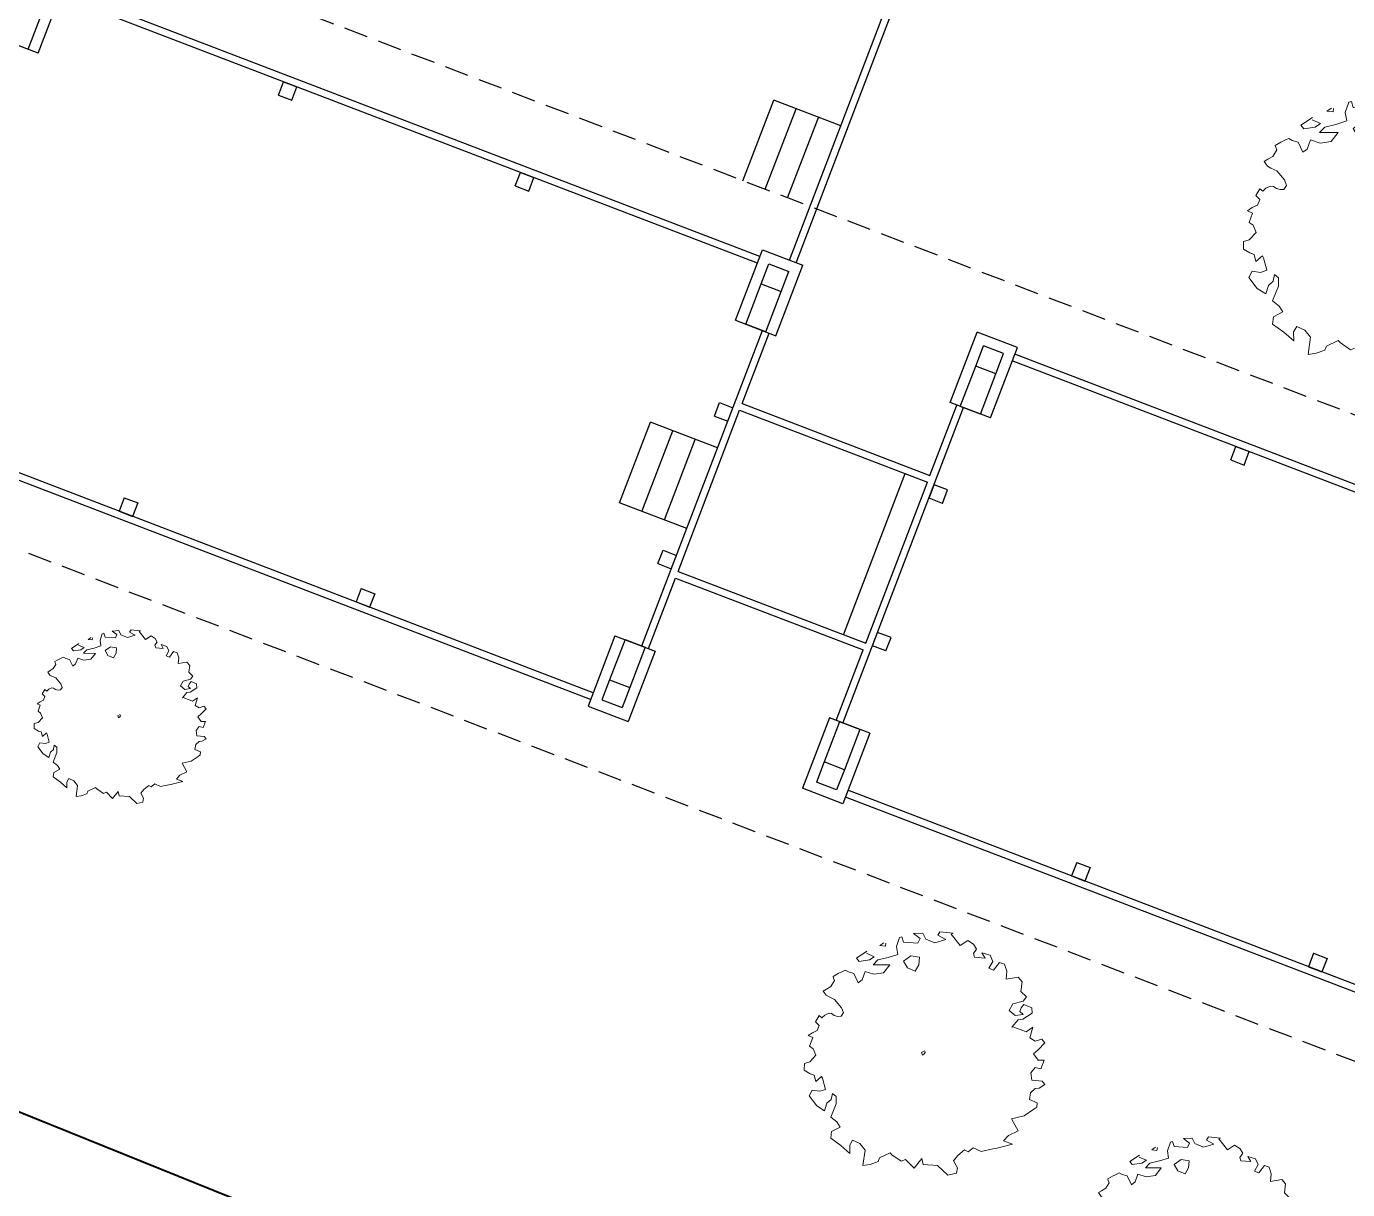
# Model space of a CAD drawing. Extents: x 2080 to 102399, y 2071 to 93424.
# Drawn here: x 76903 to 77455, y 80172 to 80658 of the extents above; entities that cross this region are included whole.
import ezdxf

# ---------------------------------------------------------------- set-up
doc = ezdxf.new("R2010")
doc.units = 0
doc.header["$LTSCALE"] = 20
doc.header["$MEASUREMENT"] = 0
doc.linetypes.add('DASHED', pattern=[0.75, 0.5, -0.25])
for name, color, linetype, lineweight in [('fence', 13, 'FENCELINE2', 40), ('Mango tree', 96, 'Continuous', 5), ('sappotta', 114, 'Continuous', 5)]:
    doc.layers.add(name, color=color, linetype=linetype, lineweight=lineweight)
doc.layers.add('wall', color=13, linetype='Continuous')
doc.linetypes.add('FENCELINE2', pattern='A,0.25,-0.1,[132,ltypeshp.shx,S=0.1,R=0,X=-0.1,Y=0],-0.1,1', length=1.45)

# ---------------------------------------------------------------- blocks, each defined once
blk = doc.blocks.new('NEEM')
at = {"layer": 'sappotta', "linetype": 'Continuous'}
for p, q in [((0.003, 1.132), (-0.083, 1.127)), ((-0.083, 1.127), (-0.023, 1.083)), ((0.03, 1.077), (0.003, 1.132)), ((0.162, 1.144), (0.142, 1.112)), ((0.142, 1.112), (0.216, 1.072)), ((0.283, 1.13), (0.162, 1.144)), ((0.267, 1.123), (0.283, 1.13)), ((0.351, 1.016), (0.267, 1.123)), ((-0.359, 1.043), (-0.396, 1.016)), ((-0.396, 1.016), (-0.345, 1.011)), ((-0.345, 1.011), (-0.34, 1.039)), ((-0.213, 1.092), (-0.242, 1.007)), ((-0.242, 1.007), (-0.23, 0.935)), ((-0.191, 1.099), (-0.213, 1.092)), ((-0.177, 1.048), (-0.191, 1.099)), ((-0.043, 1.039), (-0.177, 1.048)), ((-0.023, 1.083), (-0.043, 1.039)), ((0.114, 1.043), (0.03, 1.077)), ((0.216, 1.072), (0.114, 1.043)), ((0.421, 1.063), (0.351, 1.016)), ((0.473, 1.03), (0.421, 1.063)), ((0.501, 0.982), (0.473, 1.03)), ((-0.517, 0.963), (-0.614, 0.901)), ((-0.614, 0.901), (-0.589, 0.87)), ((-0.521, 0.945), (-0.521, 0.945)), ((-0.449, 0.913), (-0.521, 0.945)), ((-0.494, 0.884), (-0.449, 0.913)), ((-0.32, 0.906), (-0.415, 0.884)), ((-0.23, 0.935), (-0.32, 0.906)), ((-0.108, 0.922), (-0.177, 0.872)), ((-0.027, 0.908), (-0.108, 0.922)), ((-0.034, 0.839), (-0.027, 0.908)), ((0.472, 0.942), (0.501, 0.982)), ((0.483, 0.908), (0.472, 0.942)), ((0.581, 0.9), (0.483, 0.908)), ((0.551, 0.95), (0.581, 0.9)), ((0.627, 0.928), (0.551, 0.95)), ((0.654, 0.87), (0.627, 0.928)), ((-0.717, 0.789), (-0.749, 0.774)), ((-0.689, 0.772), (-0.717, 0.789)), ((-0.589, 0.87), (-0.494, 0.884)), ((-0.415, 0.884), (-0.459, 0.839)), ((-0.459, 0.839), (-0.303, 0.837)), ((-0.303, 0.837), (-0.361, 0.762)), ((-0.177, 0.872), (-0.139, 0.809)), ((-0.139, 0.809), (-0.067, 0.78)), ((-0.067, 0.78), (-0.034, 0.839)), ((0.616, 0.806), (0.654, 0.87)), ((0.66, 0.788), (0.616, 0.806)), ((0.715, 0.86), (0.66, 0.788)), ((0.762, 0.844), (0.715, 0.86)), ((0.783, 0.779), (0.762, 0.844)), ((0.776, 0.704), (0.783, 0.779)), ((-0.818, 0.692), (-0.85, 0.638)), ((-0.783, 0.757), (-0.83, 0.729)), ((-0.83, 0.729), (-0.826, 0.714)), ((-0.826, 0.714), (-0.818, 0.692)), ((-0.749, 0.774), (-0.783, 0.757)), ((-0.638, 0.758), (-0.689, 0.772)), ((-0.598, 0.672), (-0.638, 0.758)), ((-0.562, 0.699), (-0.598, 0.672)), ((-0.533, 0.776), (-0.562, 0.699)), ((-0.452, 0.75), (-0.533, 0.776)), ((-0.361, 0.762), (-0.452, 0.75)), ((0.888, 0.723), (0.776, 0.704)), ((0.924, 0.679), (0.888, 0.723)), ((0.913, 0.591), (0.924, 0.679)), ((-0.892, 0.613), (-0.923, 0.594)), ((-0.923, 0.594), (-0.895, 0.555)), ((-0.85, 0.638), (-0.892, 0.613)), ((0.964, 0.541), (0.913, 0.591)), ((-0.895, 0.555), (-0.868, 0.54)), ((-0.868, 0.54), (-0.818, 0.517)), ((-0.818, 0.517), (-0.752, 0.44)), ((0.804, 0.415), (0.84, 0.475)), ((0.84, 0.475), (0.934, 0.5)), ((0.942, 0.471), (0.917, 0.437)), ((0.934, 0.5), (0.964, 0.541)), ((1.014, 0.439), (0.942, 0.471)), ((-0.96, 0.366), (-0.994, 0.31)), ((-0.935, 0.345), (-0.96, 0.366)), ((-0.908, 0.372), (-0.935, 0.345)), ((-0.87, 0.389), (-0.908, 0.372)), ((-0.846, 0.386), (-0.87, 0.389)), ((-0.821, 0.367), (-0.846, 0.386)), ((-0.788, 0.359), (-0.821, 0.367)), ((-0.757, 0.361), (-0.788, 0.359)), ((-0.735, 0.394), (-0.757, 0.361)), ((-0.752, 0.44), (-0.735, 0.394)), ((0.86, 0.367), (0.804, 0.415)), ((0.933, 0.378), (0.86, 0.367)), ((0.917, 0.437), (0.904, 0.404)), ((0.904, 0.404), (0.933, 0.378)), ((0.93, 0.332), (1.018, 0.389)), ((1.018, 0.389), (1.014, 0.439)), ((-0.978, 0.229), (-1.023, 0.208)), ((-0.994, 0.31), (-0.961, 0.275)), ((-0.961, 0.275), (-0.978, 0.229)), ((0.829, 0.259), (0.888, 0.326)), ((0.838, 0.262), (0.829, 0.259)), ((0.931, 0.228), (0.838, 0.262)), ((0.888, 0.326), (0.93, 0.332)), ((0.962, 0.217), (0.931, 0.228)), ((1.025, 0.259), (0.962, 0.217)), ((0.996, 0.16), (1.025, 0.259)), ((-1.023, 0.208), (-1.062, 0.182)), ((-1.062, 0.182), (-1.02, 0.162)), ((-1.02, 0.162), (-1.049, 0.084)), ((1.046, 0.129), (0.996, 0.16)), ((1.109, 0.149), (1.046, 0.129)), ((1.074, 0.049), (1.137, 0.114)), ((1.137, 0.114), (1.109, 0.149)), ((-1.049, 0.084), (-1.017, 0.059)), ((-1.017, 0.059), (-0.991, -0.002)), ((0.02, 0.041), (-0.009, 0.024)), ((-0.009, 0.024), (0, 0)), ((0, 0), (0.014, 0.011)), ((0.014, 0.011), (0.027, 0.031)), ((1.029, 0.011), (1.074, 0.049)), ((1.074, -0.047), (1.029, 0.011)), ((-1.097, -0.077), (-1.098, -0.14)), ((-1.048, -0.062), (-1.097, -0.077)), ((-0.991, -0.002), (-1.048, -0.062)), ((1.129, -0.047), (1.074, -0.047)), ((1.1, -0.129), (1.129, -0.047)), ((-1.098, -0.14), (-1.044, -0.173)), ((-1.044, -0.173), (-1.007, -0.185)), ((-1.007, -0.185), (-0.992, -0.244)), ((-0.992, -0.244), (-0.937, -0.198)), ((-0.937, -0.198), (-0.93, -0.213)), ((-0.93, -0.213), (-0.902, -0.318)), ((1.007, -0.166), (1.046, -0.114)), ((1.016, -0.234), (1.007, -0.166)), ((1.046, -0.114), (1.1, -0.129)), ((-1.025, -0.325), (-1.052, -0.378)), ((-0.953, -0.336), (-1.025, -0.325)), ((-0.902, -0.318), (-0.953, -0.336)), ((1.004, -0.349), (1.045, -0.311)), ((1.11, -0.243), (1.016, -0.234)), ((1.045, -0.311), (1.083, -0.306)), ((1.083, -0.306), (1.137, -0.273)), ((1.137, -0.273), (1.11, -0.243)), ((-1.052, -0.378), (-0.982, -0.471)), ((-0.888, -0.446), (-0.848, -0.411)), ((-0.848, -0.411), (-0.837, -0.355)), ((-0.837, -0.355), (-0.803, -0.383)), ((-0.803, -0.383), (-0.803, -0.452)), ((0.992, -0.411), (1.004, -0.349)), ((1.066, -0.443), (0.992, -0.411)), ((1.061, -0.484), (1.066, -0.443)), ((-0.982, -0.471), (-0.91, -0.516)), ((-0.91, -0.516), (-0.888, -0.446)), ((-0.803, -0.452), (-0.853, -0.576)), ((0.943, -0.565), (1.032, -0.503)), ((1.032, -0.503), (1.061, -0.484)), ((-0.853, -0.576), (-0.797, -0.619)), ((-0.797, -0.619), (-0.766, -0.668)), ((0.826, -0.591), (0.943, -0.565)), ((0.887, -0.704), (0.826, -0.591)), ((-0.844, -0.71), (-0.852, -0.77)), ((-0.852, -0.77), (-0.758, -0.838)), ((-0.766, -0.668), (-0.844, -0.71)), ((0.751, -0.797), (0.797, -0.747)), ((0.797, -0.747), (0.887, -0.704)), ((-0.758, -0.838), (-0.675, -0.912)), ((-0.676, -0.836), (-0.649, -0.791)), ((-0.675, -0.912), (-0.676, -0.836)), ((-0.649, -0.791), (-0.582, -0.82)), ((-0.582, -0.82), (-0.534, -0.881)), ((-0.534, -0.881), (-0.554, -1.025)), ((0.327, -0.932), (0.391, -0.879)), ((0.391, -0.879), (0.423, -0.897)), ((0.423, -0.897), (0.47, -0.86)), ((0.47, -0.86), (0.543, -0.896)), ((0.543, -0.896), (0.652, -0.871)), ((0.652, -0.871), (0.68, -0.867)), ((0.68, -0.867), (0.834, -0.828)), ((0.834, -0.828), (0.751, -0.797)), ((-0.486, -1.015), (-0.413, -0.988)), ((-0.413, -0.988), (-0.401, -0.955)), ((-0.401, -0.955), (-0.302, -0.907)), ((-0.302, -0.907), (-0.286, -0.926)), ((-0.286, -0.926), (-0.197, -0.986)), ((-0.197, -0.986), (-0.157, -0.969)), ((-0.157, -0.969), (-0.078, -1.049)), ((-0.078, -1.049), (-0.006, -0.96)), ((-0.006, -0.96), (0.006, -1.017)), ((0.287, -0.982), (0.327, -0.932)), ((0.324, -1.046), (0.287, -0.982)), ((-0.554, -1.025), (-0.486, -1.015)), ((0.006, -1.017), (0.139, -1.026)), ((0.139, -1.026), (0.236, -1.115)), ((0.236, -1.115), (0.314, -1.096)), ((0.314, -1.096), (0.324, -1.046))]:
    blk.add_line(p, q, dxfattribs=at)
blk = doc.blocks.new('A$C4747145C')
for p, q in [((464.55, -934.29), (635.6, -487.4)), ((467.35, -935.36), (638.4, -488.48)), ((150.7, -847.88), (161.96, -818.46)), ((452.27, -932.8), (160.89, -821.26)), ((451.2, -935.6), (159.81, -824.07)), ((150.7, -847.88), (133.89, -841.45)), ((251.06, -865.42), (253.21, -859.81)), ((253.21, -859.81), (258.81, -861.96)), ((251.06, -865.42), (256.67, -867.56)), ((256.67, -867.56), (258.81, -861.96)), ((445.11, -901.15), (457.98, -867.53)), ((454.45, -904.72), (467.32, -871.1)), ((486, -878.25), (457.98, -867.53)), ((463.79, -908.3), (476.66, -874.68)), ((350.06, -903.31), (352.2, -897.71)), ((352.2, -897.71), (357.81, -899.85)), ((350.06, -903.31), (355.66, -905.45)), ((355.66, -905.45), (357.81, -899.85)), ((442.08, -959.41), (453.34, -930)), ((453.34, -930), (470.15, -936.43)), ((452.72, -944.21), (455.94, -935.81)), ((455.94, -935.81), (464.34, -939.02)), ((458.89, -965.85), (470.15, -936.43)), ((461.13, -947.43), (464.34, -939.02)), ((452.72, -944.21), (461.13, -947.43)), ((442.08, -959.41), (458.89, -965.85)), ((402.89, -1095.39), (453.29, -963.7)), ((444.83, -994.19), (456.09, -964.78)), ((531.74, -993.73), (543, -964.31)), ((559.81, -970.75), (543, -964.31)), ((542.38, -978.53), (545.59, -970.12)), ((554, -973.34), (545.59, -970.12)), ((548.55, -1000.17), (559.81, -970.75)), ((550.78, -981.75), (554, -973.34)), ((849.05, -1087.88), (557.67, -976.35)), ((850.12, -1085.08), (558.74, -973.55)), ((550.78, -981.75), (542.38, -978.53)), ((418.02, -1064.24), (443.76, -997)), ((433.21, -999.38), (435.35, -993.78)), ((435.35, -993.78), (440.96, -995.92)), ((438.81, -1001.53), (440.96, -995.92)), ((443.76, -997), (522.21, -1027.02)), ((444.83, -994.19), (523.28, -1024.22)), ((486.94, -1127.56), (537.34, -995.88)), ((523.28, -1024.22), (534.54, -994.8)), ((548.55, -1000.17), (531.74, -993.73)), ((382.56, -1114.91), (91.18, -1003.38)), ((393.64, -1035.63), (406.5, -1002.01)), ((434.52, -1012.73), (406.5, -1002.01)), ((433.21, -999.38), (438.81, -1001.53)), ((381.49, -1117.71), (90.11, -1006.18)), ((402.97, -1039.21), (415.84, -1005.59)), ((412.31, -1042.78), (425.18, -1009.16)), ((648.91, -1017.7), (651.06, -1012.1)), ((651.06, -1012.1), (656.66, -1014.24)), ((654.52, -1019.85), (656.66, -1014.24)), ((648.91, -1017.7), (654.52, -1019.85)), ((487.13, -1090.69), (512.87, -1023.45)), ((496.47, -1094.27), (522.21, -1027.02)), ((522.87, -1033.7), (525.01, -1028.1)), ((530.61, -1030.24), (525.01, -1028.1)), ((528.47, -1035.85), (530.61, -1030.24)), ((186.72, -1033.52), (184.57, -1039.13)), ((186.72, -1033.52), (192.32, -1035.67)), ((192.32, -1035.67), (190.18, -1041.27)), ((421.65, -1046.36), (393.64, -1035.63)), ((528.47, -1035.85), (522.87, -1033.7)), ((184.57, -1039.13), (190.18, -1041.27)), ((409.62, -1061.02), (411.76, -1055.42)), ((411.76, -1055.42), (417.36, -1057.56)), ((415.22, -1063.17), (417.36, -1057.56)), ((409.62, -1061.02), (415.22, -1063.17)), ((418.02, -1064.24), (496.47, -1094.27)), ((405.69, -1096.46), (416.95, -1067.04)), ((416.95, -1067.04), (495.4, -1097.07)), ((285.71, -1071.42), (283.57, -1077.02)), ((285.71, -1071.42), (291.32, -1073.56)), ((291.32, -1073.56), (289.17, -1079.16)), ((283.57, -1077.02), (289.17, -1079.16)), ((391.68, -1091.1), (380.42, -1120.52)), ((391.68, -1091.1), (408.49, -1097.53)), ((499.27, -1095.34), (501.42, -1089.74)), ((507.02, -1091.88), (501.42, -1089.74)), ((504.88, -1097.48), (507.02, -1091.88)), ((408.49, -1097.53), (397.23, -1126.95)), ((484.14, -1126.49), (495.4, -1097.07)), ((504.88, -1097.48), (499.27, -1095.34)), ((389.45, -1109.52), (386.23, -1117.92)), ((389.45, -1109.52), (397.85, -1112.73)), ((397.85, -1112.73), (394.63, -1121.14)), ((386.23, -1117.92), (394.63, -1121.14)), ((380.42, -1120.52), (397.23, -1126.95)), ((481.34, -1125.41), (470.07, -1154.83)), ((498.15, -1131.85), (481.34, -1125.41)), ((498.15, -1131.85), (486.89, -1161.27)), ((479.1, -1143.83), (475.89, -1152.24)), ((487.51, -1147.05), (479.1, -1143.83)), ((487.51, -1147.05), (484.29, -1155.46)), ((484.29, -1155.46), (475.89, -1152.24)), ((486.89, -1161.27), (470.07, -1154.83)), ((779.34, -1270), (487.96, -1158.47)), ((780.41, -1267.2), (489.03, -1155.66)), ((584.57, -1185.81), (582.42, -1191.41)), ((584.57, -1185.81), (590.17, -1187.95)), ((582.42, -1191.41), (588.03, -1193.56)), ((590.17, -1187.95), (588.03, -1193.56)), ((683.56, -1223.7), (681.42, -1229.3)), ((683.56, -1223.7), (689.17, -1225.85)), ((681.42, -1229.3), (687.02, -1231.45)), ((689.17, -1225.85), (687.02, -1231.45))]:
    blk.add_line(p, q)
at = {"linetype": 'DASHED'}
for p, q in [((876.58, -1066.3), (-230.11, -642.69)), ((786.5, -1301.65), (-333.97, -872.77))]:
    blk.add_line(p, q, dxfattribs=at)
at = {"layer": 'wall'}
for p, q in [((146.5, -846.27), (152.75, -829.93)), ((446.29, -961.02), (452.72, -944.21)), ((454.69, -964.24), (461.13, -947.43)), ((454.69, -964.24), (446.29, -961.02)), ((535.94, -995.34), (542.38, -978.53)), ((544.35, -998.56), (550.78, -981.75)), ((544.35, -998.56), (535.94, -995.34)), ((395.88, -1092.71), (389.45, -1109.52)), ((395.88, -1092.71), (404.29, -1095.92)), ((404.29, -1095.92), (397.85, -1112.73)), ((485.54, -1127.02), (479.1, -1143.83)), ((493.94, -1130.24), (485.54, -1127.02)), ((493.94, -1130.24), (487.51, -1147.05))]:
    blk.add_line(p, q, dxfattribs=at)

msp = doc.modelspace()

# ---------------------------------------------------------------- linework, layer by layer
at = {"layer": 'fence', "linetype": 'Continuous'}
msp.add_line((76047.763, 80548.424), (77737.144, 79866.51), dxfattribs=at)

# ---------------------------------------------------------------- block references
at = {"ltscale": 0.5}
msp.add_blockref('A$C4747145C', (76756.96, 81494.426), dxfattribs=at)
at = {"layer": 'Mango tree', "linetype": 'Continuous'}
for p, xscale, yscale, zscale in [((77465.761, 80571.726), 49.73619491429417, 49.73619491429417, 49.73619491429417), ((76941.314, 80369.071), 32.11876265036699, 32.11876265036699, 32.11876265036699), ((77277.128, 80228.218), 44.98732828017091, 44.98732828017091, 44.98732828017091), ((77389.675, 80145.661), 42.32058637650334, 42.32058637650334, 42.32058637650334)]:
    msp.add_blockref('NEEM', p, dxfattribs=dict(at, xscale=xscale, yscale=yscale, zscale=zscale))

doc.saveas('drawing.dxf')
